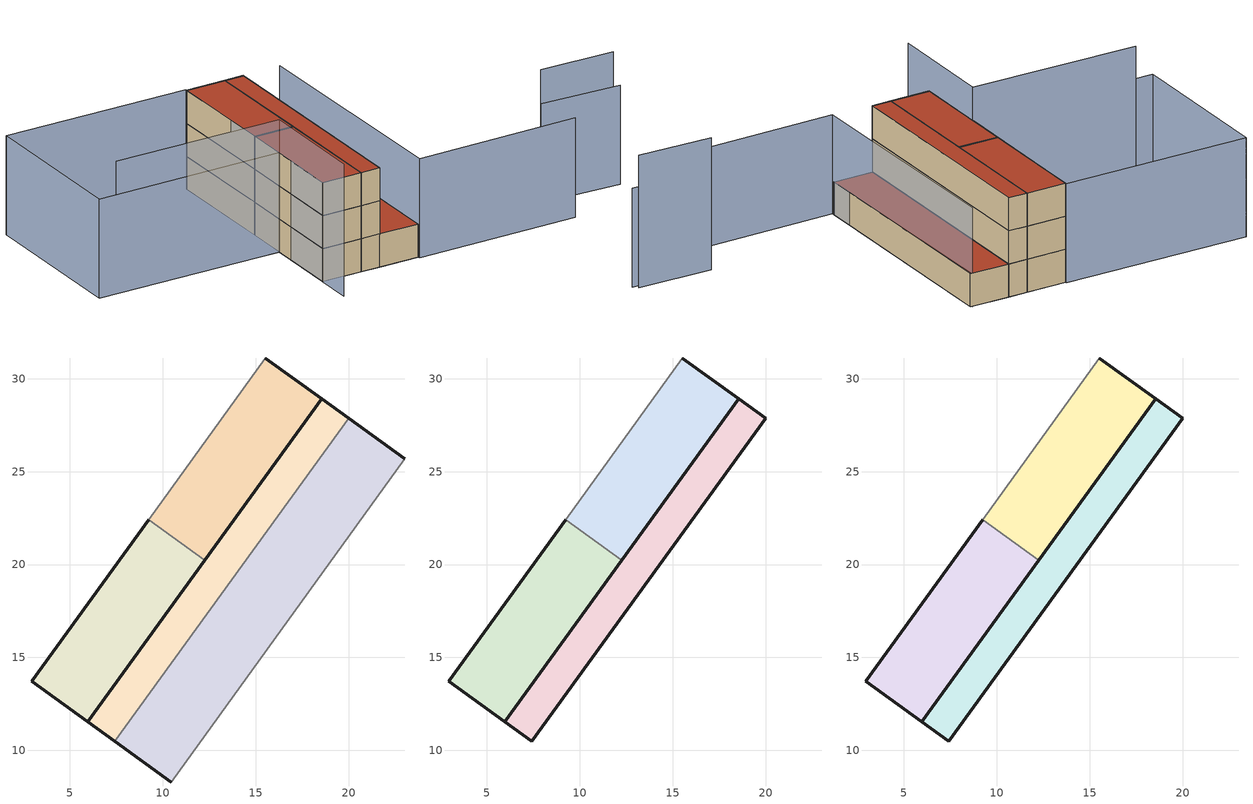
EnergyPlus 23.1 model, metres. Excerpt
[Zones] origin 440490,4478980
3230d1cc4114aa78_F0_dwelling_0
 floor ground (EU_floor_Construction): 5.96,11.54 12.26,20.24 9.23,22.42 2.94,13.73 z0
 wall outside (EU_wall_Construction): 12.26,20.24 5.96,11.54 2.94,13.73 9.23,22.42 z0:3
 wall to 3230d1cc4114aa78_F0_dwelling_1 (EU_wall_Construction): 9.23,22.42 12.26,20.24 z0:3
3230d1cc4114aa78_F0_dwelling_1
 floor ground (EU_floor_Construction): 12.26,20.24 18.55,28.93 15.52,31.12 9.23,22.42 z0
 wall outside (EU_wall_Construction): 15.52,31.12 18.55,28.93 12.26,20.24 z0:3
 wall adiabatic (EU_wall_Construction): 9.23,22.42 15.52,31.12 z0:3
3230d1cc4114aa78_F0_dwelling_2
 floor ground (EU_floor_Construction): 10.45,8.3 23.03,25.69 20.01,27.88 7.42,10.48 z0
 wall outside (EU_wall_Construction): 20.01,27.88 23.03,25.69 / 10.45,8.3 7.42,10.48 z0:3
 wall to 3230d1cc4114aa78_F0_circulation (EU_wall_Construction): 7.42,10.48 20.01,27.88 z0:3
 wall adiabatic (EU_wall_Construction): 23.03,25.69 10.45,8.3 z0:3
 roof outside (EU_roof_Construction): 23.03,25.69 10.45,8.3 7.42,10.48 20.01,27.88 z3
3230d1cc4114aa78_F0_circulation
 floor ground (EU_floor_Construction): 7.42,10.48 20.01,27.88 18.55,28.93 5.96,11.54 z0
 wall outside (EU_wall_Construction): 7.42,10.48 5.96,11.54 18.55,28.93 20.01,27.88 z0:3
3230d1cc4114aa78_F1_dwelling_0
 floor to 3230d1cc4114aa78_F0_dwelling_0 (EU_floor_Construction): 5.96,11.54 12.26,20.24 9.23,22.42 2.94,13.73 z3
 wall outside (EU_wall_Construction): 12.26,20.24 5.96,11.54 2.94,13.73 9.23,22.42 z3:6
 wall to 3230d1cc4114aa78_F1_dwelling_1 (EU_wall_Construction): 9.23,22.42 12.26,20.24 z3:6
3230d1cc4114aa78_F1_dwelling_1
 floor to 3230d1cc4114aa78_F0_dwelling_1 (EU_floor_Construction): 12.26,20.24 18.55,28.93 15.52,31.12 9.23,22.42 z3
 wall outside (EU_wall_Construction): 15.52,31.12 18.55,28.93 12.26,20.24 z3:6
 wall adiabatic (EU_wall_Construction): 9.23,22.42 15.52,31.12 z3:6
3230d1cc4114aa78_F1_circulation
 floor to 3230d1cc4114aa78_F0_circulation (EU_floor_Construction): 7.42,10.48 20.01,27.88 18.55,28.93 5.96,11.54 z3
 wall outside (EU_wall_Construction): 7.42,10.48 5.96,11.54 18.55,28.93 20.01,27.88 7.42,10.48 z3:6
3230d1cc4114aa78_F2_dwelling_0
 floor to 3230d1cc4114aa78_F1_dwelling_0 (EU_floor_Construction): 5.96,11.54 12.26,20.24 9.23,22.42 2.94,13.73 z6
 wall outside (EU_wall_Construction): 12.26,20.24 5.96,11.54 2.94,13.73 9.23,22.42 z6:9
 wall to 3230d1cc4114aa78_F2_dwelling_1 (EU_wall_Construction): 9.23,22.42 12.26,20.24 z6:9
 roof outside (EU_roof_Construction): 12.26,20.24 5.96,11.54 2.94,13.73 9.23,22.42 z9
3230d1cc4114aa78_F2_dwelling_1
 floor to 3230d1cc4114aa78_F1_dwelling_1 (EU_floor_Construction): 12.26,20.24 18.55,28.93 15.52,31.12 9.23,22.42 z6
 wall outside (EU_wall_Construction): 15.52,31.12 18.55,28.93 12.26,20.24 z6:9
 wall adiabatic (EU_wall_Construction): 9.23,22.42 15.52,31.12 z6:9
 roof outside (EU_roof_Construction): 18.55,28.93 12.26,20.24 9.23,22.42 15.52,31.12 z9
3230d1cc4114aa78_F2_circulation
 floor to 3230d1cc4114aa78_F1_circulation (EU_floor_Construction): 7.42,10.48 20.01,27.88 18.55,28.93 5.96,11.54 z6
 wall outside (EU_wall_Construction): 7.42,10.48 5.96,11.54 18.55,28.93 20.01,27.88 7.42,10.48 z6:9
 roof outside (EU_roof_Construction): 20.01,27.88 7.42,10.48 5.96,11.54 18.55,28.93 z9
shading: 24.4,3.13 29.94,-1.06 / -5.71,28.6 6.98,19.3 / 6.98,19.3 0.91,11 z0:12; 30.06,-1.59 24.21,3.03 / 22.71,-0.66 10.35,8.12 / 10.35,8.12 22.92,25.84 / 6.96,19.31 -7.1,29.54 / -7.1,29.54 1.55,41.44 / 1.55,41.44 15.61,31.21 / 15.61,31.21 6.96,19.31 z0:9
[Building]
EU S2 Campaign: North Axis=0; Terrain=City; Solar Distribution=FullExterior
[Site:Location]
Madrid: Latitude=40.5; Longitude=-3.5; Time Zone=1; Elevation=609
[SizingPeriod:WeatherFileDays]
AnnualSizingPeriod: Begin Month=1; Begin Day of Month=1; End Month=12; End Day of Month=31; Day of Week for Start Day=Monday; Use Weather File Daylight Saving Period=No; Use Weather File Rain and Snow Indicators=No
[MATERIAL]
EU_InternalMass_Material: Roughness=MediumRough; Thickness=0.1; Conductivity=1; Density=1800; Specific Heat=900; Thermal Absorptance=0.9; Solar Absorptance=0.7; Visible Absorptance=0.7
[MATERIAL:NOMASS] Roughness=MediumRough; Thermal Absorptance=0.9; Solar Absorptance=0.7; Visible Absorptance=0.7
Name | Thermal Resistance
EU_wall_NoMass | 0.459673
EU_roof_NoMass | 0.495815
EU_floor_NoMass | 0.788942
[CONSTRUCTION]
EU_wall_Construction: EU_wall_NoMass
EU_roof_Construction: EU_roof_NoMass
EU_floor_Construction: EU_floor_NoMass
EU_InternalMass_Construction: EU_InternalMass_Material
[ZONE] Type=1; Multiplier=1; Ceiling Height=autocalculate; Floor Area=autocalculate; Part of Total Floor Area=Yes
Name | Volume
3230d1cc4114aa78_F0_dwelling_0; 3230d1cc4114aa78_F1_dwelling_0; 3230d1cc4114aa78_F2_dwelling_0 | 120.179
3230d1cc4114aa78_F0_dwelling_1; 3230d1cc4114aa78_F1_dwelling_1; 3230d1cc4114aa78_F2_dwelling_1 | 120.2
3230d1cc4114aa78_F0_dwelling_2 | 240.333
3230d1cc4114aa78_F0_circulation; 3230d1cc4114aa78_F1_circulation; 3230d1cc4114aa78_F2_circulation | 115.93
[INTERNALMASS] Construction=EU_InternalMass_Construction
Name | Zone or ZoneList | Surface Area
3230d1cc4114aa78_F0_dwelling_0_EU_InternalMass | 3230d1cc4114aa78_F0_dwelling_0 | 40.0567
3230d1cc4114aa78_F0_dwelling_1_EU_InternalMass | 3230d1cc4114aa78_F0_dwelling_1 | 40.0567
3230d1cc4114aa78_F0_dwelling_2_EU_InternalMass | 3230d1cc4114aa78_F0_dwelling_2 | 80.1135
3230d1cc4114aa78_F1_dwelling_0_EU_InternalMass | 3230d1cc4114aa78_F1_dwelling_0 | 90.4864
3230d1cc4114aa78_F1_dwelling_1_EU_InternalMass | 3230d1cc4114aa78_F1_dwelling_1 | 90.4864
3230d1cc4114aa78_F2_dwelling_0_EU_InternalMass | 3230d1cc4114aa78_F2_dwelling_0 | 90.4864
3230d1cc4114aa78_F2_dwelling_1_EU_InternalMass | 3230d1cc4114aa78_F2_dwelling_1 | 90.4864
[OTHEREQUIPMENT] Fuel Type=Electricity; Design Level Calculation Method=Watts/Area; Power per Zone Floor Area=1; Fraction Latent=0; Fraction Radiant=0; Fraction Lost=0; Carbon Dioxide Generation Rate=0; EndUse Subcategory=EU_Step8_InternalGains
Name | Zone or ZoneList or Space or SpaceList | Schedule
EU_Step8_InternalGain_3230d1cc4114aa78_F0_dwelling_0_f000 | 3230d1cc4114aa78_F0_dwelling_0 | EU_Step8_GainSchedule_3230d1cc4114aa78_F0_dwelling_0_f000
EU_Step8_InternalGain_3230d1cc4114aa78_F0_dwelling_1_f000 | 3230d1cc4114aa78_F0_dwelling_1 | EU_Step8_GainSchedule_3230d1cc4114aa78_F0_dwelling_1_f000
EU_Step8_InternalGain_3230d1cc4114aa78_F0_dwelling_2_f000 | 3230d1cc4114aa78_F0_dwelling_2 | EU_Step8_GainSchedule_3230d1cc4114aa78_F0_dwelling_2_f000
EU_Step8_InternalGain_3230d1cc4114aa78_F1_dwelling_0_f000 | 3230d1cc4114aa78_F1_dwelling_0 | EU_Step8_GainSchedule_3230d1cc4114aa78_F1_dwelling_0_f000
EU_Step8_InternalGain_3230d1cc4114aa78_F1_dwelling_1_f000 | 3230d1cc4114aa78_F1_dwelling_1 | EU_Step8_GainSchedule_3230d1cc4114aa78_F1_dwelling_1_f000
EU_Step8_InternalGain_3230d1cc4114aa78_F2_dwelling_0_f000 | 3230d1cc4114aa78_F2_dwelling_0 | EU_Step8_GainSchedule_3230d1cc4114aa78_F2_dwelling_0_f000
EU_Step8_InternalGain_3230d1cc4114aa78_F2_dwelling_1_f000 | 3230d1cc4114aa78_F2_dwelling_1 | EU_Step8_GainSchedule_3230d1cc4114aa78_F2_dwelling_1_f000
[ZONEINFILTRATION:DESIGNFLOWRATE] Schedule=EU_AlwaysOn; Design Flow Rate Calculation Method=Flow/Area; Flow Rate per Floor Area=0.0005; Constant Term Coefficient=1; Temperature Term Coefficient=0; Velocity Term Coefficient=0; Velocity Squared Term Coefficient=0
Name | Zone or ZoneList or Space or SpaceList
EU_Circulation_Infiltration_3230d1cc4114aa78_F0_circulation | 3230d1cc4114aa78_F0_circulation
EU_Circulation_Infiltration_3230d1cc4114aa78_F1_circulation | 3230d1cc4114aa78_F1_circulation
EU_Circulation_Infiltration_3230d1cc4114aa78_F2_circulation | 3230d1cc4114aa78_F2_circulation
[ZONEVENTILATION:DESIGNFLOWRATE] Schedule=EU_AlwaysOn; Design Flow Rate Calculation Method=AirChanges/Hour; Air Changes per Hour=0.719161; Ventilation Type=Natural; Fan Pressure Rise=0; Fan Total Efficiency=1; Constant Term Coefficient=1; Temperature Term Coefficient=0; Velocity Term Coefficient=0; Velocity Squared Term Coefficient=0; Minimum Indoor Temperature=-100; Maximum Indoor Temperature=100; Delta Temperature=-100; Minimum Outdoor Temperature=-100; Maximum Outdoor Temperature=100; Maximum Wind Speed=40
Name | Zone or ZoneList or Space or SpaceList
EU_ConstantAir_3230d1cc4114aa78_F0_dwelling_0 | 3230d1cc4114aa78_F0_dwelling_0
EU_ConstantAir_3230d1cc4114aa78_F0_dwelling_1 | 3230d1cc4114aa78_F0_dwelling_1
EU_ConstantAir_3230d1cc4114aa78_F0_dwelling_2 | 3230d1cc4114aa78_F0_dwelling_2
EU_ConstantAir_3230d1cc4114aa78_F1_dwelling_0 | 3230d1cc4114aa78_F1_dwelling_0
EU_ConstantAir_3230d1cc4114aa78_F1_dwelling_1 | 3230d1cc4114aa78_F1_dwelling_1
EU_ConstantAir_3230d1cc4114aa78_F2_dwelling_0 | 3230d1cc4114aa78_F2_dwelling_0
EU_ConstantAir_3230d1cc4114aa78_F2_dwelling_1 | 3230d1cc4114aa78_F2_dwelling_1
[HVACTEMPLATE:THERMOSTAT] Constant Heating Setpoint=20; Constant Cooling Setpoint=50
EU_HeatOnly_3230d1cc4114aa78_F0_dwelling_0; EU_HeatOnly_3230d1cc4114aa78_F0_dwelling_1; EU_HeatOnly_3230d1cc4114aa78_F0_dwelling_2; EU_HeatOnly_3230d1cc4114aa78_F1_dwelling_0; EU_HeatOnly_3230d1cc4114aa78_F1_dwelling_1; EU_HeatOnly_3230d1cc4114aa78_F2_dwelling_0; EU_HeatOnly_3230d1cc4114aa78_F2_dwelling_1
[HVACTEMPLATE:ZONE:IDEALLOADSAIRSYSTEM] System Availability Schedule=EU_AlwaysOn; Maximum Heating Supply Air Temperature=50; Minimum Cooling Supply Air Temperature=13; Maximum Heating Supply Air Humidity Ratio=0.0156; Minimum Cooling Supply Air Humidity Ratio=0.0077; Heating Limit=NoLimit; Cooling Limit=NoLimit; Heating Availability Schedule=EU_AlwaysOn; Cooling Availability Schedule=EU_CoolingOff; Dehumidification Control Type=ConstantSensibleHeatRatio; Cooling Sensible Heat Ratio=0.7; Dehumidification Setpoint=60; Humidification Control Type=None; Humidification Setpoint=30; Outdoor Air Method=None; Outdoor Air Flow Rate per Person=0.00944; Outdoor Air Flow Rate per Zone Floor Area=0; Outdoor Air Flow Rate per Zone=0; Demand Controlled Ventilation Type=None; Outdoor Air Economizer Type=NoEconomizer; Heat Recovery Type=None; Sensible Heat Recovery Effectiveness=0.7; Latent Heat Recovery Effectiveness=0.65
Name | Template Thermostat
3230d1cc4114aa78_F0_dwelling_0 | EU_HeatOnly_3230d1cc4114aa78_F0_dwelling_0
3230d1cc4114aa78_F0_dwelling_1 | EU_HeatOnly_3230d1cc4114aa78_F0_dwelling_1
3230d1cc4114aa78_F0_dwelling_2 | EU_HeatOnly_3230d1cc4114aa78_F0_dwelling_2
3230d1cc4114aa78_F1_dwelling_0 | EU_HeatOnly_3230d1cc4114aa78_F1_dwelling_0
3230d1cc4114aa78_F1_dwelling_1 | EU_HeatOnly_3230d1cc4114aa78_F1_dwelling_1
3230d1cc4114aa78_F2_dwelling_0 | EU_HeatOnly_3230d1cc4114aa78_F2_dwelling_0
3230d1cc4114aa78_F2_dwelling_1 | EU_HeatOnly_3230d1cc4114aa78_F2_dwelling_1
[SIZING:ZONE] Zone Cooling Design Supply Air Temperature Input Method=SupplyAirTemperature; Zone Cooling Design Supply Air Temperature=13; Zone Heating Design Supply Air Temperature Input Method=SupplyAirTemperature; Zone Heating Design Supply Air Temperature=50; Zone Cooling Design Supply Air Humidity Ratio=0.008; Zone Heating Design Supply Air Humidity Ratio=0.008; Cooling Design Air Flow Method=DesignDay; Cooling Design Air Flow Rate=0; Cooling Minimum Air Flow per Zone Floor Area=0.000762; Cooling Minimum Air Flow=0; Cooling Minimum Air Flow Fraction=0.2; Heating Design Air Flow Method=DesignDay; Heating Design Air Flow Rate=0; Heating Maximum Air Flow per Zone Floor Area=0.002032; Heating Maximum Air Flow=0.141576; Heating Maximum Air Flow Fraction=0.3; Account for Dedicated Outdoor Air System=No; Dedicated Outdoor Air System Control Strategy=NeutralSupplyAir; Dedicated Outdoor Air Low Setpoint Temperature for Design=autosize; Dedicated Outdoor Air High Setpoint Temperature for Design=autosize; Zone Load Sizing Method=Sensible Load Only No Latent Load; Zone Latent Cooling Design Supply Air Humidity Ratio Input Method=HumidityRatioDifference; Zone Cooling Design Supply Air Humidity Ratio Difference=0.005; Zone Latent Heating Design Supply Air Humidity Ratio Input Method=HumidityRatioDifference; Zone Humidification Design Supply Air Humidity Ratio Difference=0.005
3230d1cc4114aa78_F0_dwelling_0; 3230d1cc4114aa78_F0_dwelling_1; 3230d1cc4114aa78_F0_dwelling_2; 3230d1cc4114aa78_F1_dwelling_0; 3230d1cc4114aa78_F1_dwelling_1; 3230d1cc4114aa78_F2_dwelling_0; 3230d1cc4114aa78_F2_dwelling_1
[SCHEDULE:CONSTANT]
Name | Hourly Value
EU_AlwaysOn | 1
EU_CoolingOff | 0
[SCHEDULE:FILE] Column Number=1; Rows to Skip at Top=0; Number of Hours of Data=8760; Column Separator=Comma; Interpolate to Timestep=No; Minutes per Item=60; Adjust Schedule for Daylight Savings=Yes
Name | File
EU_Step8_GainSchedule_3230d1cc4114aa78_F0_dwelling_0_f000 | ../../schedules/3230d1cc4114aa78/3230d1cc4114aa78_F0_dwelling_0_f000_gain.csv
EU_Step8_GainSchedule_3230d1cc4114aa78_F0_dwelling_1_f000 | ../../schedules/3230d1cc4114aa78/3230d1cc4114aa78_F0_dwelling_1_f000_gain.csv
EU_Step8_GainSchedule_3230d1cc4114aa78_F0_dwelling_2_f000 | ../../schedules/3230d1cc4114aa78/3230d1cc4114aa78_F0_dwelling_2_f000_gain.csv
EU_Step8_GainSchedule_3230d1cc4114aa78_F1_dwelling_0_f000 | ../../schedules/3230d1cc4114aa78/3230d1cc4114aa78_F1_dwelling_0_f000_gain.csv
EU_Step8_GainSchedule_3230d1cc4114aa78_F1_dwelling_1_f000 | ../../schedules/3230d1cc4114aa78/3230d1cc4114aa78_F1_dwelling_1_f000_gain.csv
EU_Step8_GainSchedule_3230d1cc4114aa78_F2_dwelling_0_f000 | ../../schedules/3230d1cc4114aa78/3230d1cc4114aa78_F2_dwelling_0_f000_gain.csv
EU_Step8_GainSchedule_3230d1cc4114aa78_F2_dwelling_1_f000 | ../../schedules/3230d1cc4114aa78/3230d1cc4114aa78_F2_dwelling_1_f000_gain.csv
